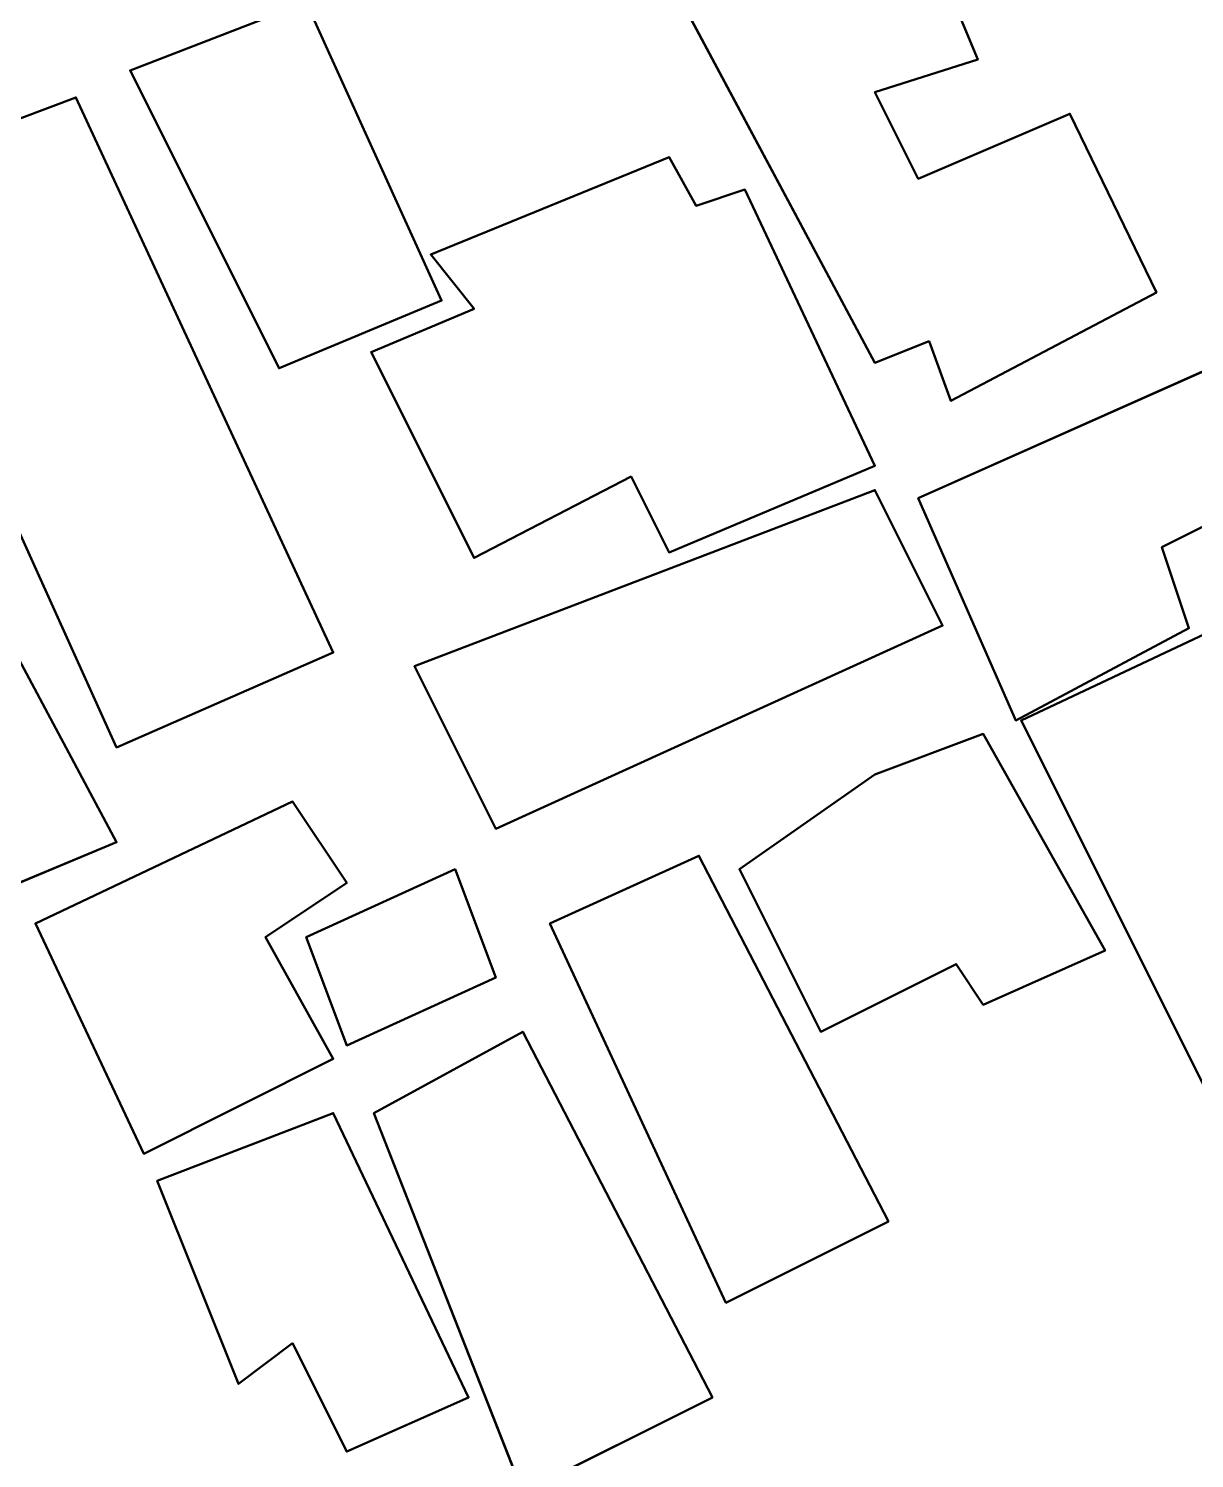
# Model space of a CAD drawing. Header units: metres. Extents: x -246 to 254, y -250 to 250.
# Drawn here: x 8.2 to 51.3, y 142.2 to 195 of the extents above; entities that cross this region are included whole.
import ezdxf

# ---------------------------------------------------------------- set-up
doc = ezdxf.new("R2010")
doc.units = ezdxf.units.M
doc.header["$LTSCALE"] = 5.08
doc.layers.add('一般', color=7, linetype='Continuous', lineweight=5)

# ---------------------------------------------------------------- blocks, each defined once
blk = doc.blocks.new('市街地地図 (3D)')
at = {"layer": '一般', "color": 31, "linetype": 'Continuous', "lineweight": 50}
for points in [[(5.2, 232.8), (5.2, 232.8, 6), (13, 218.2, 6), (13, 218.2)], [(16.8, 229.4), (16.8, 229.4, 6), (15.8, 231.8, 6), (15.8, 231.8)], [(-8, 231.5), (-8, 231.5, 5.4), (-14.5, 229, 5.4), (-14.5, 229)], [(-3, 220.5), (-3, 220.5, 5.4), (-8, 231.5, 5.4), (-8, 231.5)], [(13, 228.2), (13, 228.2, 6), (16.8, 229.4, 6), (16.8, 229.4)], [(-14.5, 229), (-14.5, 229, 5.4), (-9, 218, 5.4), (-9, 218)], [(14.6, 225), (14.6, 225, 6), (13, 228.2, 6), (13, 228.2)], [(-16.5, 228), (-16.5, 228, 5.1), (-24.5, 225, 5.1), (-24.5, 225)], [(-7, 207.5), (-7, 207.5, 5.1), (-16.5, 228, 5.1), (-16.5, 228)], [(20.2, 227.4), (20.2, 227.4, 6), (14.6, 225, 6), (14.6, 225)], [(23.4, 220.8), (23.4, 220.8, 6), (20.2, 227.4, 6), (20.2, 227.4)], [(-3.4, 222.2), (-3.4, 222.2, 6), (5.4, 225.8, 6), (5.4, 225.8)], [(5.4, 225.8), (5.4, 225.8, 6), (6.4, 224, 6), (6.4, 224)], [(-24.5, 225), (-24.5, 225, 5.1), (-15, 204, 5.1), (-15, 204)], [(6.4, 224), (6.4, 224, 6), (8.2, 224.6, 6), (8.2, 224.6)], [(8.2, 224.6), (8.2, 224.6, 6), (13, 214.4, 6), (13, 214.4)], [(36.6, 223), (36.6, 223, 5.4), (14.6, 213.2, 5.4), (14.6, 213.2)], [(-1.8, 220.2), (-1.8, 220.2, 6), (-3.4, 222.2, 6), (-3.4, 222.2)], [(15.8, 216.8), (15.8, 216.8, 6), (23.4, 220.8, 6), (23.4, 220.8)], [(-9, 218), (-9, 218, 5.4), (-3, 220.5, 5.4), (-3, 220.5)], [(-5.6, 218.6), (-5.6, 218.6, 6), (-1.8, 220.2, 6), (-1.8, 220.2)], [(-1.8, 211), (-1.8, 211, 6), (-5.6, 218.6, 6), (-5.6, 218.6)], [(13, 218.2), (13, 218.2, 6), (15, 219, 6), (15, 219)], [(15, 219), (15, 219, 6), (15.8, 216.8, 6), (15.8, 216.8)], [(23.6, 211.4), (23.6, 211.4, 5.4), (38.4, 218.8, 5.4), (38.4, 218.8)], [(13, 214.4), (13, 214.4, 6), (5.4, 211.2, 6), (5.4, 211.2)], [(4, 214), (4, 214, 6), (-1.8, 211, 6), (-1.8, 211)], [(5.4, 211.2), (5.4, 211.2, 6), (4, 214, 6), (4, 214)], [(13, 213.5), (13, 213.5, 4.2), (-4, 207, 4.2), (-4, 207)], [(15.5, 208.5), (15.5, 208.5, 4.2), (13, 213.5, 4.2), (13, 213.5)], [(14.6, 213.2), (14.6, 213.2, 5.4), (18.2, 205, 5.4), (18.2, 205)], [(24.6, 208.4), (24.6, 208.4, 5.4), (23.6, 211.4, 5.4), (23.6, 211.4)], [(-15, 200.5), (-15, 200.5, 6), (-19, 208, 6), (-19, 208)], [(-1, 201), (-1, 201, 4.2), (15.5, 208.5, 4.2), (15.5, 208.5)], [(18.2, 205), (18.2, 205, 5.4), (24.6, 208.4, 5.4), (24.6, 208.4)], [(18.4, 205), (18.4, 205, 6), (25.2, 208.2, 6), (25.2, 208.2)], [(-15, 204), (-15, 204, 5.1), (-7, 207.5, 5.1), (-7, 207.5)], [(-4, 207), (-4, 207, 4.2), (-1, 201, 4.2), (-1, 201)], [(26.6, 188.6), (26.6, 188.6, 6), (18.4, 205, 6), (18.4, 205)], [(17, 204.5), (17, 204.5, 6), (13, 203, 6), (13, 203)], [(21.5, 196.5), (21.5, 196.5, 6), (17, 204.5, 6), (17, 204.5)], [(13, 203), (13, 203, 6), (8, 199.5, 6), (8, 199.5)], [(-8.5, 202), (-8.5, 202, 6), (-18, 197.5, 6), (-18, 197.5)], [(-6.5, 199), (-6.5, 199, 6), (-8.5, 202, 6), (-8.5, 202)], [(-27, 195.5), (-27, 195.5, 6), (-15, 200.5, 6), (-15, 200.5)], [(6.5, 200), (6.5, 200, 6), (1, 197.5, 6), (1, 197.5)], [(13.5, 186.5), (13.5, 186.5, 6), (6.5, 200, 6), (6.5, 200)], [(-2.5, 199.5), (-2.5, 199.5, 5.4), (-8, 197, 5.4), (-8, 197)], [(-1, 195.5), (-1, 195.5, 5.4), (-2.5, 199.5, 5.4), (-2.5, 199.5)], [(8, 199.5), (8, 199.5, 6), (11, 193.5, 6), (11, 193.5)], [(-9.5, 197), (-9.5, 197, 6), (-6.5, 199, 6), (-6.5, 199)], [(-18, 197.5), (-18, 197.5, 6), (-14, 189, 6), (-14, 189)], [(1, 197.5), (1, 197.5, 6), (7.5, 183.5, 6), (7.5, 183.5)], [(-7, 192.5), (-7, 192.5, 6), (-9.5, 197, 6), (-9.5, 197)], [(-8, 197), (-8, 197, 5.4), (-6.5, 193, 5.4), (-6.5, 193)], [(17, 194.5), (17, 194.5, 6), (21.5, 196.5, 6), (21.5, 196.5)], [(11, 193.5), (11, 193.5, 6), (16, 196, 6), (16, 196)], [(16, 196), (16, 196, 6), (17, 194.5, 6), (17, 194.5)], [(-6.5, 193), (-6.5, 193, 5.4), (-1, 195.5, 5.4), (-1, 195.5)], [(0, 193.5), (0, 193.5, 5.7), (-5.5, 190.5, 5.7), (-5.5, 190.5)], [(7, 180), (7, 180, 5.7), (0, 193.5, 5.7), (0, 193.5)], [(-14, 189), (-14, 189, 6), (-7, 192.5, 6), (-7, 192.5)], [(-7, 190.5), (-7, 190.5, 6), (-13.5, 188, 6), (-13.5, 188)], [(-2, 180), (-2, 180, 6), (-7, 190.5, 6), (-7, 190.5)], [(-5.5, 190.5), (-5.5, 190.5, 5.7), (0, 176.5, 5.7), (0, 176.5)], [(-13.5, 188), (-13.5, 188, 6), (-10.5, 180.5, 6), (-10.5, 180.5)], [(7.5, 183.5), (7.5, 183.5, 6), (13.5, 186.5, 6), (13.5, 186.5)], [(-10.5, 180.5), (-10.5, 180.5, 6), (-8.5, 182, 6), (-8.5, 182)], [(-8.5, 182), (-8.5, 182, 6), (-6.5, 178, 6), (-6.5, 178)], [(-6.5, 178), (-6.5, 178, 6), (-2, 180, 6), (-2, 180)], [(0, 176.5), (0, 176.5, 5.7), (7, 180, 5.7), (7, 180)]]:
    blk.add_3dface(points, dxfattribs=at)
for points, invisible_edges in [([(13, 228.2, 6), (15.8, 231.8, 6), (5.2, 232.8, 6), (13, 228.2, 6)], 13), ([(13, 228.2, 6), (5.2, 232.8, 6), (13, 218.2, 6), (13, 228.2, 6)], 13), ([(13, 228.2), (15.8, 231.8), (5.2, 232.8), (13, 228.2)], 13), ([(13, 228.2), (5.2, 232.8), (13, 218.2), (13, 228.2)], 13), ([(13, 228.2, 6), (16.8, 229.4, 6), (15.8, 231.8, 6), (13, 228.2, 6)], 12), ([(13, 228.2), (16.8, 229.4), (15.8, 231.8), (13, 228.2)], 12), ([(-14.5, 229, 5.4), (-9, 218, 5.4), (-3, 220.5, 5.4), (-8, 231.5, 5.4)], 8), ([(-14.5, 229), (-9, 218), (-3, 220.5), (-8, 231.5)], 8), ([(13, 218.2, 6), (14.6, 225, 6), (13, 228.2, 6), (13, 218.2, 6)], 13), ([(13, 218.2), (14.6, 225), (13, 228.2), (13, 218.2)], 13), ([(-24.5, 225, 5.1), (-15, 204, 5.1), (-7, 207.5, 5.1), (-16.5, 228, 5.1)], 8), ([(-24.5, 225), (-15, 204), (-7, 207.5), (-16.5, 228)], 8), ([(23.4, 220.8, 6), (20.2, 227.4, 6), (14.6, 225, 6), (23.4, 220.8, 6)], 12), ([(23.4, 220.8), (20.2, 227.4), (14.6, 225), (23.4, 220.8)], 12), ([(5.4, 225.8, 6), (-3.4, 222.2, 6), (-1.8, 220.2, 6), (5.4, 225.8, 6)], 12), ([(5.4, 225.8), (-3.4, 222.2), (-1.8, 220.2), (5.4, 225.8)], 12), ([(6.4, 224, 6), (5.4, 225.8, 6), (-1.8, 220.2, 6), (6.4, 224, 6)], 14), ([(6.4, 224), (5.4, 225.8), (-1.8, 220.2), (6.4, 224)], 14), ([(13, 218.2, 6), (15, 219, 6), (14.6, 225, 6), (13, 218.2, 6)], 14), ([(13, 218.2), (15, 219), (14.6, 225), (13, 218.2)], 14), ([(15, 219, 6), (23.4, 220.8, 6), (14.6, 225, 6), (15, 219, 6)], 15), ([(15, 219), (23.4, 220.8), (14.6, 225), (15, 219)], 15), ([(4, 214, 6), (13, 214.4, 6), (8.2, 224.6, 6), (4, 214, 6)], 13), ([(4, 214, 6), (8.2, 224.6, 6), (6.4, 224, 6), (4, 214, 6)], 13), ([(4, 214), (13, 214.4), (8.2, 224.6), (4, 214)], 13), ([(4, 214), (8.2, 224.6), (6.4, 224), (4, 214)], 13), ([(6.4, 224, 6), (-1.8, 220.2, 6), (4, 214, 6), (6.4, 224, 6)], 15), ([(6.4, 224), (-1.8, 220.2), (4, 214), (6.4, 224)], 15), ([(36.6, 223, 5.4), (14.6, 213.2, 5.4), (23.6, 211.4, 5.4), (36.6, 223, 5.4)], 14), ([(36.6, 223), (14.6, 213.2), (23.6, 211.4), (36.6, 223)], 14), ([(23.6, 211.4, 5.4), (38.4, 218.8, 5.4), (36.6, 223, 5.4), (23.6, 211.4, 5.4)], 12), ([(23.6, 211.4), (38.4, 218.8), (36.6, 223), (23.6, 211.4)], 12), ([(15, 219, 6), (15.8, 216.8, 6), (23.4, 220.8, 6), (15, 219, 6)], 12), ([(15, 219), (15.8, 216.8), (23.4, 220.8), (15, 219)], 12), ([(-1.8, 220.2, 6), (-5.6, 218.6, 6), (-1.8, 211, 6), (-1.8, 220.2, 6)], 12), ([(-1.8, 220.2), (-5.6, 218.6), (-1.8, 211), (-1.8, 220.2)], 12), ([(-1.8, 220.2, 6), (-1.8, 211, 6), (4, 214, 6), (-1.8, 220.2, 6)], 13), ([(-1.8, 220.2), (-1.8, 211), (4, 214), (-1.8, 220.2)], 13), ([(4, 214, 6), (5.4, 211.2, 6), (13, 214.4, 6), (4, 214, 6)], 12), ([(4, 214), (5.4, 211.2), (13, 214.4), (4, 214)], 12), ([(-4, 207, 4.2), (-1, 201, 4.2), (15.5, 208.5, 4.2), (13, 213.5, 4.2)], 8), ([(-4, 207), (-1, 201), (15.5, 208.5), (13, 213.5)], 8), ([(14.6, 213.2, 5.4), (18.2, 205, 5.4), (23.6, 211.4, 5.4), (14.6, 213.2, 5.4)], 14), ([(14.6, 213.2), (18.2, 205), (23.6, 211.4), (14.6, 213.2)], 14), ([(18.2, 205, 5.4), (24.6, 208.4, 5.4), (23.6, 211.4, 5.4), (18.2, 205, 5.4)], 12), ([(18.2, 205), (24.6, 208.4), (23.6, 211.4), (18.2, 205)], 12), ([(-31, 203, 6), (-27, 195.5, 6), (-15, 200.5, 6), (-19, 208, 6)], 8), ([(-31, 203), (-27, 195.5), (-15, 200.5), (-19, 208)], 8), ([(25.2, 208.2, 6), (33, 191.4, 6), (26.6, 188.6, 6), (18.4, 205, 6)], 8), ([(25.2, 208.2), (33, 191.4), (26.6, 188.6), (18.4, 205)], 8), ([(13, 203, 6), (17, 204.5, 6), (16, 196, 6), (13, 203, 6)], 14), ([(13, 203), (17, 204.5), (16, 196), (13, 203)], 14), ([(17, 204.5, 6), (21.5, 196.5, 6), (16, 196, 6), (17, 204.5, 6)], 14), ([(17, 204.5), (21.5, 196.5), (16, 196), (17, 204.5)], 14), ([(8, 199.5, 6), (13, 203, 6), (16, 196, 6), (8, 199.5, 6)], 14), ([(8, 199.5), (13, 203), (16, 196), (8, 199.5)], 14), ([(-18, 197.5, 6), (-8.5, 202, 6), (-9.5, 197, 6), (-18, 197.5, 6)], 14), ([(-18, 197.5), (-8.5, 202), (-9.5, 197), (-18, 197.5)], 14), ([(-8.5, 202, 6), (-6.5, 199, 6), (-9.5, 197, 6), (-8.5, 202, 6)], 12), ([(-8.5, 202), (-6.5, 199), (-9.5, 197), (-8.5, 202)], 12), ([(1, 197.5, 6), (7.5, 183.5, 6), (13.5, 186.5, 6), (6.5, 200, 6)], 8), ([(1, 197.5), (7.5, 183.5), (13.5, 186.5), (6.5, 200)], 8), ([(-8, 197, 5.4), (-6.5, 193, 5.4), (-1, 195.5, 5.4), (-2.5, 199.5, 5.4)], 8), ([(-8, 197), (-6.5, 193), (-1, 195.5), (-2.5, 199.5)], 8), ([(16, 196, 6), (11, 193.5, 6), (8, 199.5, 6), (16, 196, 6)], 12), ([(16, 196), (11, 193.5), (8, 199.5), (16, 196)], 12), ([(-9.5, 197, 6), (-14, 189, 6), (-18, 197.5, 6), (-9.5, 197, 6)], 13), ([(-9.5, 197), (-14, 189), (-18, 197.5), (-9.5, 197)], 13), ([(-9.5, 197, 6), (-7, 192.5, 6), (-14, 189, 6), (-9.5, 197, 6)], 12), ([(-9.5, 197), (-7, 192.5), (-14, 189), (-9.5, 197)], 12), ([(21.5, 196.5, 6), (17, 194.5, 6), (16, 196, 6), (21.5, 196.5, 6)], 12), ([(21.5, 196.5), (17, 194.5), (16, 196), (21.5, 196.5)], 12), ([(-5.5, 190.5, 5.7), (0, 176.5, 5.7), (7, 180, 5.7), (0, 193.5, 5.7)], 8), ([(-5.5, 190.5), (0, 176.5), (7, 180), (0, 193.5)], 8), ([(-7, 190.5, 6), (-8.5, 182, 6), (-13.5, 188, 6), (-7, 190.5, 6)], 11), ([(-7, 190.5), (-8.5, 182), (-13.5, 188), (-7, 190.5)], 11), ([(-7, 190.5, 6), (-2, 180, 6), (-8.5, 182, 6), (-7, 190.5, 6)], 14), ([(-7, 190.5), (-2, 180), (-8.5, 182), (-7, 190.5)], 14), ([(-8.5, 182, 6), (-10.5, 180.5, 6), (-13.5, 188, 6), (-8.5, 182, 6)], 12), ([(-8.5, 182), (-10.5, 180.5), (-13.5, 188), (-8.5, 182)], 12), ([(-2, 180, 6), (-6.5, 178, 6), (-8.5, 182, 6), (-2, 180, 6)], 12), ([(-2, 180), (-6.5, 178), (-8.5, 182), (-2, 180)], 12)]:
    blk.add_3dface(points, dxfattribs=dict(at, invisible_edges=invisible_edges))
blk = doc.blocks.new('アーケイド (3D)')
at = {"layer": '一般', "color": 1}
blk.add_blockref('市街地地図 (3D)', (0, 0), dxfattribs=at)
blk = doc.blocks.new('敷地 (3D)')
at = {"layer": '一般', "color": 19, "linetype": 'Continuous', "lineweight": 50}
for points in [[(-272.5, 285.5, 0.1), (227.5, 285.5, 0.1), (227.5, -214.5, 0.1), (-272.5, -214.5, 0.1)], [(-272.5, 285.5), (227.5, 285.5), (227.5, -214.5), (-272.5, -214.5)]]:
    blk.add_3dface(points, dxfattribs=at)
blk = doc.blocks.new('高層建築・集合住宅 (3D)')
at = {"layer": '一般', "color": 7}
for name, p in [('敷地 (3D)', (0, 0)), ('アーケイド (3D)', (0, 0, 2.4)), ('市街地地図 (3D)', (0, 0))]:
    blk.add_blockref(name, p, dxfattribs=at)
at = {"layer": '一般', "color": 1}
for name, p in [('アーケイド (3D)', (0, 0, 2.4)), ('市街地地図 (3D)', (0, 0)), ('アーケイド (3D)', (0, 0, 2.4)), ('市街地地図 (3D)', (0, 0))]:
    blk.add_blockref(name, p, dxfattribs=at)
at = {"layer": '一般', "color": 31}
for name, p in [('アーケイド (3D)', (0, 0, 2.4)), ('市街地地図 (3D)', (0, 0))]:
    blk.add_blockref(name, p, dxfattribs=at)

msp = doc.modelspace()

# ---------------------------------------------------------------- block references
at = {"layer": '一般', "color": 7}
for name, p in [('高層建築・集合住宅 (3D)', (26.5, -35.5)), ('アーケイド (3D)', (26.5, -35.5, 2.4)), ('市街地地図 (3D)', (26.5, -35.5))]:
    msp.add_blockref(name, p, dxfattribs=at)

doc.saveas('drawing.dxf')
